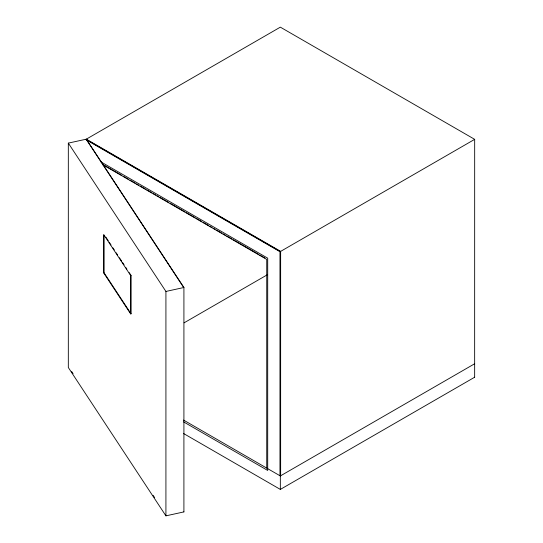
<?xml version="1.0" encoding="UTF-8"?>
<svg xmlns="http://www.w3.org/2000/svg" width="543" height="543" viewBox="0 0 543 543"><rect width="100%" height="100%" fill="white"/><g stroke="black" fill="none" stroke-linecap="round" stroke-linejoin="round"><path stroke-width="0.81" d="M280.337 251.552L474.677 139.347L280.337 27.15L86.004 139.347L280.337 251.552L280.337 489.413L474.677 377.215M184.077 322.834L267.075 274.914M266.735 468.093L266.735 259.405L102.539 164.604M280.032 475.77L280.032 251.728L86.31 139.884M474.677 363.749L280.337 475.953L183.534 420.065M183.921 511.9L165.92 515.85L68.323 367.516L68.323 143.114L86.323 139.171L280.643 251.368L280.643 475.77M103.652 272.857L104.059 272.769L131.06 313.813L130.659 313.902L103.652 272.857L103.652 234.488L130.659 275.525L130.659 313.902M130.659 275.525L131.06 275.437L131.06 313.813M68.323 143.114L165.92 291.448L183.921 287.498L183.907 511.906M100.828 161.821L267.706 258.169L267.706 470.455L183.534 421.857M104.31 165.276L121.903 175.43M123.37 176.278L128.501 179.238M129.967 180.086L135.098 183.045M136.564 183.894L138.764 185.163M140.23 186.011L145.361 188.971M146.827 189.819L151.959 192.779M153.425 193.627L155.624 194.896M157.09 195.745L158.556 196.593M160.022 197.435L168.819 202.519M170.285 203.36L184.946 211.824M186.412 212.673L195.209 217.75M196.675 218.598L201.806 221.558M203.272 222.406L208.403 225.365M209.869 226.214L212.069 227.483M213.535 228.331L215.001 229.18M216.467 230.022L221.592 232.988M223.058 233.836L225.257 235.105M226.723 235.947L231.854 238.913M233.32 239.755L258.244 254.144M259.71 254.993L264.841 257.959M183.548 433.504L280.337 489.413M86.31 139.171L183.921 287.498M86.466 139.761L183.751 287.627M105.926 237.23L108.247 240.766M109.184 242.185L111.043 245.015M112.903 247.846L114.302 249.963M116.168 252.794L117.559 254.918M119.426 257.749L121.754 261.285M122.684 262.703L124.082 264.828M125.942 267.658L126.872 269.07M129.2 272.606L131.06 275.437M71.676 371.555L73.074 373.679M153.14 495.365L154.538 497.483M474.677 139.347L474.65 377.215M165.92 291.448L165.92 515.85M104.059 235.234L104.059 272.769"/></g></svg>
